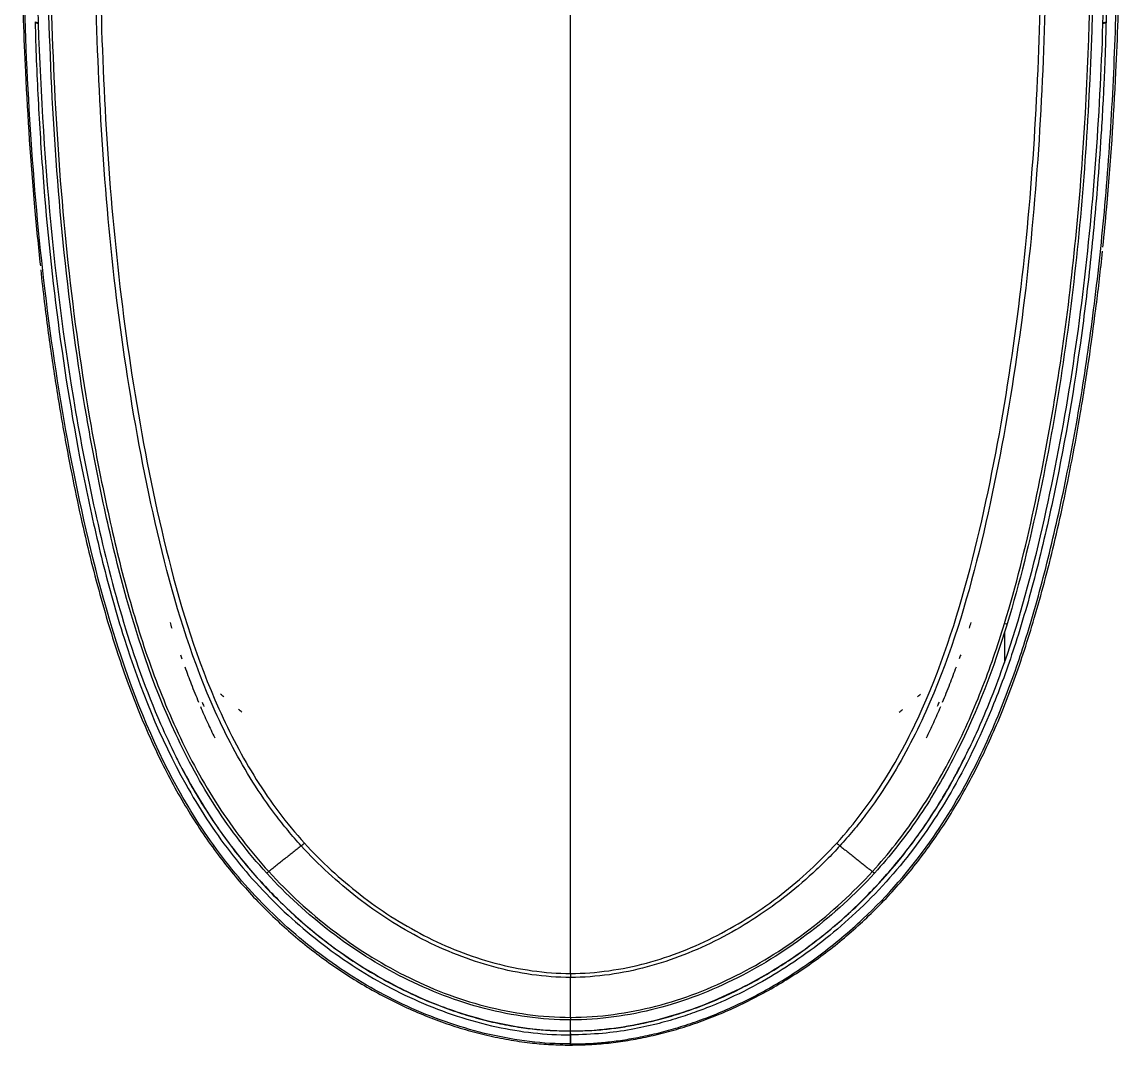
# Model space of a CAD drawing. Header units: millimetres. Extents: x -8699 to 14519, y -2727 to 7848.
# Drawn here: x -7613.8 to -7220.5, y 6527.1 to 6893.9 of the extents above; entities that cross this region are included whole.
import ezdxf

# ---------------------------------------------------------------- set-up
doc = ezdxf.new("R2010")
doc.units = ezdxf.units.MM
doc.layers.add('1', color=7, linetype='Continuous', true_color=0xffffff)

msp = doc.modelspace()

# ---------------------------------------------------------------- linework, layer by layer
at = {"layer": '1', "color": 7, "linetype": 'Continuous'}
for p, q in [((-7417.11, 6531.18), (-7417.11, 6527.91)), ((-7417.11, 6531.18), (-7417.11, 6527.91)), ((-7417.15, 6527.07), (-7417.15, 6527.78))]:
    msp.add_line(p, q, dxfattribs=at)
at = {"layer": '1', "color": 8, "linetype": 'Continuous'}
for centre, major_axis, ratio, start_param, end_param in [((-7602.12, 6894.16), (-7, -0.23), 0.085132, 0.085546, 0.584665), ((-7602.12, 6894.16), (-7, -0.16), 0.192826, 0.086869, 0.586252), ((-7232.11, 6894.16), (7, -0.16), 0.192826, 5.723503, 6.196316), ((-7232.11, 6894.16), (7, -0.23), 0.085132, 5.724696, 6.197639), ((-7263.36, 6678.98), (-2.87, 0.88), 0.096939, 2.282262, 2.88063)]:
    msp.add_ellipse(centre, major_axis=major_axis, ratio=ratio, start_param=start_param, end_param=end_param, dxfattribs=at)
at = {"layer": '1', "color": 7, "linetype": 'Continuous'}
for centre, major_axis, ratio, start_param, end_param in [((-7512.38, 6599.93), (2.22, 2.02), 0.076931, 4.013882, 4.569067), ((-7321.86, 6599.93), (2.22, -2.02), 0.076915, 4.85571, 5.410896)]:
    msp.add_ellipse(centre, major_axis=major_axis, ratio=ratio, start_param=start_param, end_param=end_param, dxfattribs=at)
at = {"layer": '1', "color": 8, "linetype": 'Continuous'}
for points, knots in [([(-7526.07, 6588.71), (-7532.82, 6596.1), (-7538.87, 6604.01), (-7549.71, 6620.76), (-7554.47, 6629.55), (-7567.01, 6656.4), (-7573.19, 6675.14), (-7580.76, 6703.91), (-7582.99, 6713.56), (-7587.07, 6732.91), (-7588.92, 6742.61), (-7593.95, 6771.81), (-7596.59, 6791.4), (-7600.69, 6830.78), (-7602.14, 6850.56), (-7604.08, 6890.08), (-7604.58, 6909.85), (-7605.17, 6969.19), (-7604.38, 7008.79), (-7603.59, 7048.43)], [0, 0, 0, 0, 0.0625, 0.0625, 0.125, 0.125, 0.25, 0.25, 0.3125, 0.3125, 0.375, 0.375, 0.5, 0.5, 0.625, 0.625, 0.75, 0.75, 1, 1, 1, 1]), ([(-7602.66, 7048.28), (-7603.45, 7008.68), (-7604.23, 6969.1), (-7603.44, 6890.03), (-7601.8, 6850.48), (-7595.67, 6791.6), (-7593.03, 6772.03), (-7588, 6742.83), (-7586.15, 6733.14), (-7582.09, 6713.87), (-7579.88, 6704.27), (-7574.88, 6685.24), (-7572.09, 6675.79), (-7565.65, 6657.12), (-7561.99, 6647.85), (-7553.6, 6629.89), (-7548.88, 6621.2), (-7538.13, 6604.57), (-7532.03, 6596.59), (-7525.33, 6589.27)], [0, 0, 0, 0, 0.25, 0.25, 0.5, 0.5, 0.625, 0.625, 0.6875, 0.6875, 0.75, 0.75, 0.8125, 0.8125, 0.875, 0.875, 0.9375, 0.9375, 1, 1, 1, 1]), ([(-7230.65, 7048.43), (-7229.4, 6986.1), (-7228.1, 6923.8), (-7233.33, 6830.62), (-7236.3, 6799.68), (-7243.28, 6753.6), (-7246.04, 6738.28), (-7252.44, 6707.92), (-7256.08, 6692.87), (-7260.61, 6678.07)], [0, 0, 0, 0, 0.5, 0.5, 0.75, 0.75, 0.875, 0.875, 1, 1, 1, 1]), ([(-7513.69, 6598.5), (-7515.29, 6600.27), (-7516.89, 6602.11), (-7519.96, 6605.81), (-7521.45, 6607.68), (-7525.78, 6613.41), (-7528.48, 6617.33), (-7536.12, 6629.43), (-7540.58, 6637.94), (-7552.39, 6664.2), (-7558.05, 6682.27), (-7567.36, 6718.9), (-7571.09, 6737.46), (-7577.41, 6774.87), (-7579.91, 6793.76), (-7585.71, 6850.43), (-7587.28, 6888.38), (-7588.09, 6964.48), (-7587.38, 7002.58), (-7586.61, 7040.69)], [0, 0, 0, 0, 0.015625, 0.015625, 0.03125, 0.03125, 0.0625, 0.0625, 0.125, 0.125, 0.25, 0.25, 0.375, 0.375, 0.5, 0.5, 0.75, 0.75, 1, 1, 1, 1]), ([(-7584.91, 7040.35), (-7585.67, 7002.36), (-7586.38, 6964.38), (-7585.59, 6888.52), (-7584.04, 6850.7), (-7578.29, 6794.2), (-7575.81, 6775.37), (-7569.54, 6738.07), (-7565.83, 6719.57), (-7556.59, 6683.04), (-7550.99, 6665.03), (-7539.28, 6638.83), (-7534.85, 6630.34), (-7524.74, 6614.24), (-7519.03, 6606.61), (-7512.54, 6599.47)], [0, 0, 0, 0, 0.25, 0.25, 0.5, 0.5, 0.625, 0.625, 0.75, 0.75, 0.875, 0.875, 0.9375, 0.9375, 1, 1, 1, 1]), ([(-7321.7, 6599.47), (-7315.21, 6606.61), (-7309.5, 6614.24), (-7299.39, 6630.34), (-7294.96, 6638.83), (-7283.25, 6665.03), (-7277.65, 6683.04), (-7268.41, 6719.57), (-7264.7, 6738.07), (-7258.43, 6775.37), (-7255.95, 6794.2), (-7250.2, 6850.7), (-7248.64, 6888.52), (-7247.85, 6964.38), (-7248.57, 7002.36), (-7249.33, 7040.35)], [0, 0, 0, 0, 0.0625, 0.0625, 0.125, 0.125, 0.25, 0.25, 0.375, 0.375, 0.5, 0.5, 0.75, 0.75, 1, 1, 1, 1]), ([(-7247.62, 7040.69), (-7246.86, 7002.58), (-7246.14, 6964.48), (-7246.95, 6888.38), (-7248.53, 6850.43), (-7254.33, 6793.76), (-7256.83, 6774.87), (-7263.14, 6737.46), (-7266.87, 6718.9), (-7276.19, 6682.27), (-7281.85, 6664.2), (-7293.66, 6637.94), (-7298.12, 6629.43), (-7305.75, 6617.33), (-7308.46, 6613.41), (-7312.79, 6607.68), (-7314.27, 6605.81), (-7317.34, 6602.11), (-7318.95, 6600.26), (-7320.55, 6598.5)], [0, 0, 0, 0, 0.25, 0.25, 0.5, 0.5, 0.625, 0.625, 0.75, 0.75, 0.875, 0.875, 0.9375, 0.9375, 0.96875, 0.96875, 0.984375, 0.984375, 1, 1, 1, 1]), ([(-7261.55, 6678.2), (-7257.4, 6691.76), (-7254, 6705.49), (-7248.02, 6733.13), (-7245.4, 6747.05), (-7238.64, 6788.95), (-7235.55, 6817.05), (-7229.57, 6901.78), (-7229.95, 6958.5), (-7230.95, 7015.23)], [0, 0, 0, 0, 0.125, 0.125, 0.25, 0.25, 0.5, 0.5, 1, 1, 1, 1]), ([(-7224.31, 6965.81), (-7224.29, 6952.41), (-7224.24, 6928.44), (-7224.86, 6904.47), (-7225.14, 6893.88)], [0, 0, 0, 0, 0.55854, 1, 1, 1, 1]), ([(-7609.09, 6893.88), (-7608.98, 6889.33), (-7608.84, 6884.75), (-7608.49, 6875.51), (-7608.27, 6870.85), (-7607.55, 6856.9), (-7606.95, 6847.58), (-7604.82, 6819.71), (-7602.91, 6801.18), (-7597.92, 6764.29), (-7594.85, 6745.91), (-7589.2, 6718.49), (-7587.16, 6709.36), (-7582.6, 6691.13), (-7580.07, 6682), (-7571.48, 6654.91), (-7564.44, 6637.29), (-7552.75, 6616.38), (-7550.27, 6612.25), (-7544.96, 6604.13), (-7542.14, 6600.15), (-7533.29, 6588.64), (-7526.8, 6581.49), (-7512.7, 6568.24), (-7505.03, 6562.11), (-7488.94, 6551.34), (-7480.49, 6546.64), (-7467.11, 6540.76), (-7462.5, 6538.99), (-7453.16, 6535.93), (-7448.44, 6534.64), (-7435.01, 6531.74), (-7426.17, 6530.69), (-7417.11, 6530.7)], [0, 0, 0, 0, 0.031437, 0.031437, 0.062874, 0.062874, 0.125748, 0.125748, 0.251496, 0.251496, 0.377244, 0.377244, 0.440118, 0.440118, 0.502992, 0.502992, 0.62874, 0.62874, 0.660177, 0.660177, 0.691614, 0.691614, 0.754488, 0.754488, 0.817362, 0.817362, 0.880237, 0.880237, 0.911674, 0.911674, 0.943111, 0.943111, 1, 1, 1, 1]), ([(-7225.14, 6893.88), (-7225.2, 6891.55), (-7225.32, 6886.91), (-7225.55, 6880.35), (-7225.84, 6873.33), (-7226.24, 6865.08), (-7226.94, 6852.87), (-7228.23, 6834.09), (-7230.46, 6809.5), (-7234.95, 6772.17), (-7241.28, 6734.84), (-7249.64, 6698.08), (-7256.87, 6672.47), (-7266.34, 6645.99), (-7278.11, 6621), (-7294.56, 6595.71), (-7310.52, 6578.01), (-7325.48, 6565.09), (-7336.72, 6556.86), (-7348.81, 6549.4), (-7358.69, 6544.4), (-7366.63, 6541.01), (-7372.16, 6538.87), (-7378.83, 6536.61), (-7386.68, 6534.41), (-7395.74, 6532.48), (-7406.01, 6531.01), (-7413.29, 6530.81), (-7417.11, 6530.7)], [0, 0, 0, 0, 0.015706, 0.031136, 0.043803, 0.062375, 0.085937, 0.12491, 0.187284, 0.249645, 0.374196, 0.437959, 0.499268, 0.550151, 0.623904, 0.681395, 0.749153, 0.780636, 0.812, 0.841111, 0.874443, 0.885069, 0.898133, 0.913634, 0.931571, 0.951946, 0.974755, 1, 1, 1, 1]), ([(-7308.91, 6589.27), (-7303.16, 6595.56), (-7297.9, 6602.26), (-7288.4, 6616.22), (-7284.14, 6623.5), (-7276.42, 6638.56), (-7272.96, 6646.34), (-7266.78, 6662.09), (-7264.03, 6670.1), (-7261.55, 6678.2)], [0, 0, 0, 0, 0.25, 0.25, 0.5, 0.5, 0.75, 0.75, 1, 1, 1, 1]), ([(-7261.55, 6675.04), (-7266.45, 6659.49), (-7272.36, 6644.23), (-7283.85, 6622.13), (-7288.06, 6615.02), (-7297.41, 6601.38), (-7302.57, 6594.83), (-7308.17, 6588.71)], [0, 0, 0, 0, 0.5, 0.5, 0.75, 0.75, 1, 1, 1, 1]), ([(-7261.55, 6675.04), (-7261.55, 6674), (-7261.55, 6672.05), (-7261.55, 6669.2), (-7261.55, 6666.62), (-7261.55, 6664.98), (-7261.55, 6664.23)], [0, 0, 0, 0, 0.269853, 0.507437, 0.777476, 1, 1, 1, 1]), ([(-7555.43, 6662.67), (-7554.68, 6660.63), (-7553.11, 6656.37), (-7551.39, 6652.17), (-7550.49, 6649.99)], [0, 0, 0, 0, 0.479073, 1, 1, 1, 1]), ([(-7283.75, 6649.99), (-7282.85, 6652.17), (-7281.13, 6656.37), (-7279.56, 6660.63), (-7278.8, 6662.67)], [0, 0, 0, 0, 0.520918, 1, 1, 1, 1]), ([(-7549.85, 6648.48), (-7549.02, 6646.55), (-7547.37, 6642.76), (-7545.58, 6639.04), (-7544.7, 6637.21)], [0, 0, 0, 0, 0.509608, 1, 1, 1, 1]), ([(-7289.53, 6637.21), (-7288.65, 6639.04), (-7286.86, 6642.76), (-7285.22, 6646.55), (-7284.38, 6648.48)], [0, 0, 0, 0, 0.490384, 1, 1, 1, 1]), ([(-7558.65, 6630.57), (-7554.79, 6622.86), (-7550.53, 6615.38), (-7542.24, 6602.83), (-7538.42, 6597.62), (-7530.15, 6587.58), (-7525.73, 6582.78), (-7511.89, 6569.28), (-7501.81, 6561.35), (-7485.34, 6551.16), (-7479.58, 6548.04), (-7467.78, 6542.56), (-7461.75, 6540.2), (-7443.26, 6534.39), (-7430.23, 6532.14), (-7417.12, 6532.12)], [0, 0, 0, 0, 0.14324, 0.14324, 0.250335, 0.250335, 0.35743, 0.35743, 0.57162, 0.57162, 0.678715, 0.678715, 0.78581, 0.78581, 1, 1, 1, 1]), ([(-7417.12, 6532.12), (-7407.92, 6532.14), (-7398.74, 6533.25), (-7380.98, 6537.24), (-7372.38, 6540.11), (-7355.7, 6547.36), (-7347.6, 6551.77), (-7332.47, 6561.63), (-7325.34, 6567.11), (-7311.93, 6579.13), (-7305.6, 6585.72), (-7294.04, 6599.81), (-7288.86, 6607.22), (-7281.09, 6620.06), (-7278.21, 6625.32), (-7275.53, 6630.7)], [0, 0, 0, 0, 0.150046, 0.150046, 0.300092, 0.300092, 0.450138, 0.450138, 0.600184, 0.600184, 0.75023, 0.75023, 0.900276, 0.900276, 1, 1, 1, 1]), ([(-7417.12, 6551.3), (-7426.43, 6551.32), (-7435.72, 6552.69), (-7453.51, 6557.45), (-7462.05, 6560.83), (-7478.54, 6569.3), (-7486.27, 6574.28), (-7500.71, 6585.46), (-7507.45, 6591.66), (-7513.69, 6598.5)], [0, 0, 0, 0, 0.25, 0.25, 0.5, 0.5, 0.75, 0.75, 1, 1, 1, 1]), ([(-7512.54, 6599.47), (-7506.38, 6592.71), (-7499.73, 6586.57), (-7485.46, 6575.51), (-7477.82, 6570.57), (-7461.53, 6562.18), (-7453.09, 6558.83), (-7435.51, 6554.11), (-7426.33, 6552.75), (-7417.12, 6552.74)], [0, 0, 0, 0, 0.25, 0.25, 0.5, 0.5, 0.75, 0.75, 1, 1, 1, 1]), ([(-7417.12, 6552.74), (-7407.91, 6552.75), (-7398.73, 6554.11), (-7381.15, 6558.83), (-7372.71, 6562.18), (-7356.42, 6570.57), (-7348.78, 6575.51), (-7334.51, 6586.57), (-7327.86, 6592.71), (-7321.7, 6599.47)], [0, 0, 0, 0, 0.25, 0.25, 0.5, 0.5, 0.75, 0.75, 1, 1, 1, 1]), ([(-7320.55, 6598.5), (-7322.09, 6596.82), (-7323.7, 6595.12), (-7326.94, 6591.86), (-7328.6, 6590.27), (-7333.65, 6585.61), (-7337.13, 6582.66), (-7347.97, 6574.28), (-7355.7, 6569.3), (-7372.19, 6560.83), (-7380.73, 6557.45), (-7398.52, 6552.69), (-7407.8, 6551.32), (-7417.12, 6551.3)], [0, 0, 0, 0, 0.0625, 0.0625, 0.125, 0.125, 0.25, 0.25, 0.5, 0.5, 0.75, 0.75, 1, 1, 1, 1]), ([(-7417.12, 6536.09), (-7427.46, 6536.1), (-7437.93, 6537.55), (-7457.97, 6542.74), (-7467.62, 6546.46), (-7486.28, 6555.87), (-7494.99, 6561.42), (-7511.35, 6573.97), (-7519.04, 6581.01), (-7526.07, 6588.71)], [0, 0, 0, 0, 0.25, 0.25, 0.5, 0.5, 0.75, 0.75, 1, 1, 1, 1]), ([(-7525.33, 6589.27), (-7518.35, 6581.63), (-7510.71, 6574.63), (-7494.46, 6562.17), (-7485.81, 6556.66), (-7467.28, 6547.31), (-7457.69, 6543.61), (-7437.79, 6538.45), (-7427.39, 6537.01), (-7417.12, 6536.99)], [0, 0, 0, 0, 0.25, 0.25, 0.5, 0.5, 0.75, 0.75, 1, 1, 1, 1]), ([(-7417.12, 6536.99), (-7406.85, 6537.01), (-7396.45, 6538.45), (-7376.54, 6543.61), (-7366.96, 6547.31), (-7348.43, 6556.66), (-7339.78, 6562.17), (-7323.53, 6574.63), (-7315.89, 6581.63), (-7308.91, 6589.27)], [0, 0, 0, 0, 0.25, 0.25, 0.5, 0.5, 0.75, 0.75, 1, 1, 1, 1]), ([(-7308.17, 6588.71), (-7315.2, 6581.01), (-7322.88, 6573.97), (-7339.25, 6561.42), (-7347.96, 6555.87), (-7366.61, 6546.46), (-7376.27, 6542.74), (-7396.31, 6537.55), (-7406.78, 6536.1), (-7417.12, 6536.09)], [0, 0, 0, 0, 0.25, 0.25, 0.5, 0.5, 0.75, 0.75, 1, 1, 1, 1])]:
    msp.add_open_spline(points, degree=3, knots=knots, dxfattribs=at)
at = {"layer": '1', "color": 7, "linetype": 'Continuous'}
for points, knots in [([(-7261.55, 6664.23), (-7256.02, 6680.13), (-7251.7, 6696.31), (-7244.2, 6728.98), (-7241.01, 6745.48), (-7232.94, 6795.11), (-7229.59, 6828.37), (-7225.73, 6895.15), (-7225.22, 6928.69), (-7225.39, 6978.96), (-7225.6, 6995.71), (-7225.96, 7016.66), (-7226.04, 7020.84), (-7226.16, 7027.13), (-7226.18, 7029.23), (-7226.35, 7033.36), (-7226.49, 7035.4), (-7226.97, 7040.28), (-7227.4, 7042.91), (-7227.92, 7044.84)], [0, 0, 0, 0, 0.129789, 0.129789, 0.259578, 0.259578, 0.519155, 0.519155, 0.778733, 0.778733, 0.908522, 0.908522, 0.940969, 0.940969, 0.957193, 0.957193, 0.973416, 0.973416, 1, 1, 1, 1]), ([(-7606.35, 7044.74), (-7606.57, 7043.92), (-7606.77, 7042.98), (-7607.35, 7039.61), (-7607.66, 7036.76), (-7607.94, 7032.07), (-7608.01, 7030.47), (-7608.08, 7027.25), (-7608.11, 7025.64), (-7608.38, 7011.12), (-7608.59, 6998.22), (-7609.02, 6959.51), (-7609.03, 6933.69), (-7607.19, 6856.31), (-7603.37, 6804.96), (-7592.38, 6741.32), (-7589.88, 6728.63), (-7584.24, 6703.47), (-7581.09, 6690.97), (-7573.63, 6666.31), (-7569.29, 6654.09), (-7562.37, 6638.28), (-7560.56, 6634.4), (-7558.65, 6630.57)], [0, 0, 0, 0, 0.010273, 0.010273, 0.033117, 0.033117, 0.04454, 0.04454, 0.055962, 0.055962, 0.147339, 0.147339, 0.330093, 0.330093, 0.695601, 0.695601, 0.786978, 0.786978, 0.878355, 0.878355, 0.969732, 0.969732, 1, 1, 1, 1]), ([(-7613.82, 6913.49), (-7613.56, 6900.93), (-7613.19, 6888.38), (-7611.8, 6859.69), (-7610.72, 6843.56), (-7608.66, 6820.45), (-7607.98, 6813.43), (-7607.22, 6806.42)], [0, 0, 0, 0, 0.349853, 0.349853, 0.802289, 0.802289, 1, 1, 1, 1]), ([(-7220.47, 6913.49), (-7220.73, 6900.93), (-7221.1, 6888.38), (-7222.49, 6859.69), (-7223.57, 6843.56), (-7225.43, 6822.7), (-7225.88, 6817.92), (-7226.37, 6813.15)], [0, 0, 0, 0, 0.373466, 0.373466, 0.856439, 0.856439, 1, 1, 1, 1]), ([(-7417.12, 6527.45), (-7427.01, 6527.45), (-7436.7, 6528.66), (-7455.72, 6533.03), (-7465.13, 6536.25), (-7482.98, 6544.21), (-7491.47, 6548.96), (-7507.69, 6559.91), (-7515.41, 6566.12), (-7529.54, 6579.5), (-7536.03, 6586.71), (-7547.83, 6602.15), (-7553.18, 6610.46), (-7567.4, 6636.17), (-7574.56, 6654.37), (-7586.25, 6691.75), (-7590.76, 6710.62), (-7598.48, 6748.54), (-7601.61, 6767.6), (-7606.67, 6805.9), (-7608.58, 6825.14), (-7611.41, 6863.76), (-7612.4, 6883.13), (-7612.89, 6902.57)], [0, 0, 0, 0, 0.0625, 0.0625, 0.125, 0.125, 0.1875, 0.1875, 0.25, 0.25, 0.3125, 0.3125, 0.375, 0.375, 0.5, 0.5, 0.625, 0.625, 0.75, 0.75, 0.875, 0.875, 1, 1, 1, 1]), ([(-7417.11, 6527.45), (-7415.32, 6527.48), (-7411.63, 6527.52), (-7405.93, 6527.92), (-7399.91, 6528.6), (-7393.59, 6529.63), (-7386.99, 6531.03), (-7380.13, 6532.83), (-7373.05, 6535.08), (-7365.76, 6537.79), (-7358.3, 6541), (-7350.7, 6544.74), (-7343.01, 6549.04), (-7335.27, 6553.92), (-7327.51, 6559.4), (-7319.8, 6565.51), (-7305.68, 6578.03), (-7288.41, 6597.9), (-7272.35, 6625.23), (-7261.69, 6649.64), (-7253.43, 6673.47), (-7246.39, 6698.65), (-7239.86, 6727.33), (-7234.12, 6758.21), (-7229.28, 6791.28), (-7225.49, 6826.5), (-7222.73, 6863.83), (-7221.81, 6889.44), (-7221.33, 6902.57)], [0, 0, 0, 0, 0.011496, 0.023729, 0.036699, 0.050405, 0.064849, 0.08003, 0.095946, 0.112599, 0.129989, 0.148114, 0.166976, 0.186574, 0.206907, 0.227976, 0.249781, 0.328103, 0.395768, 0.45275, 0.499026, 0.55771, 0.62069, 0.687964, 0.759531, 0.835393, 0.915549, 1, 1, 1, 1]), ([(-7417.14, 6527.08), (-7415.14, 6527.08), (-7410.89, 6527.17), (-7404.32, 6527.64), (-7397.34, 6528.54), (-7390.14, 6529.86), (-7382.82, 6531.61), (-7375.44, 6533.77), (-7368.04, 6536.37), (-7360.64, 6539.4), (-7353.3, 6542.85), (-7346.01, 6546.72), (-7338.79, 6551.01), (-7331.7, 6555.7), (-7324.78, 6560.77), (-7318.09, 6566.19), (-7311.65, 6571.94), (-7305.47, 6578.02), (-7299.57, 6584.42), (-7293.95, 6591.12), (-7288.64, 6598.11), (-7283.63, 6605.38), (-7278.88, 6612.99), (-7274.34, 6621.01), (-7269.98, 6629.5), (-7265.8, 6638.49), (-7261.79, 6648.01), (-7257.96, 6658.12), (-7254.28, 6668.87), (-7250.67, 6680.54), (-7247.12, 6693.23), (-7243.66, 6706.96), (-7240.36, 6721.59), (-7237.2, 6737.32), (-7234.13, 6754.34), (-7231.27, 6772.38), (-7228.74, 6791.17), (-7227.14, 6804.31), (-7226.48, 6811.24), (-7226.43, 6811.75)], [0, 0, 0, 0, 0.015959, 0.033773, 0.052435, 0.071974, 0.091921, 0.112319, 0.133183, 0.154355, 0.175875, 0.19775, 0.21997, 0.242669, 0.265421, 0.28824, 0.311138, 0.334125, 0.357209, 0.380396, 0.403689, 0.427009, 0.450663, 0.475081, 0.50035, 0.52659, 0.553937, 0.582547, 0.61261, 0.64434, 0.679827, 0.717423, 0.757012, 0.799229, 0.84508, 0.894653, 0.944597, 0.995959, 1, 1, 1, 1]), ([(-7607.09, 6804.95), (-7606.69, 6801.13), (-7605.52, 6790.66), (-7603.23, 6773.81), (-7600.21, 6754.58), (-7596.98, 6736.72), (-7593.68, 6720.41), (-7590.34, 6705.74), (-7586.86, 6692.05), (-7583.25, 6679.31), (-7579.58, 6667.55), (-7575.84, 6656.76), (-7572, 6646.77), (-7568, 6637.39), (-7563.71, 6628.27), (-7559.1, 6619.41), (-7554.12, 6610.84), (-7548.96, 6602.83), (-7543.63, 6595.35), (-7538.08, 6588.34), (-7532.3, 6581.71), (-7526.23, 6575.4), (-7519.89, 6569.41), (-7513.28, 6563.75), (-7506.42, 6558.44), (-7499.33, 6553.48), (-7492.01, 6548.88), (-7484.51, 6544.65), (-7476.89, 6540.86), (-7469.23, 6537.53), (-7461.56, 6534.67), (-7453.87, 6532.26), (-7446.16, 6530.29), (-7438.49, 6528.78), (-7431.15, 6527.76), (-7424.1, 6527.2), (-7419.53, 6527.06), (-7417.2, 6527.07), (-7417.15, 6527.07)], [0, 0, 0, 0, 0.031144, 0.085368, 0.137865, 0.188861, 0.232454, 0.272791, 0.310773, 0.346948, 0.38016, 0.410606, 0.439469, 0.466941, 0.493215, 0.521141, 0.547875, 0.573558, 0.59835, 0.622274, 0.645997, 0.669638, 0.693202, 0.716694, 0.740123, 0.763498, 0.786832, 0.810147, 0.833284, 0.855753, 0.877843, 0.899593, 0.921054, 0.94228, 0.962977, 0.981056, 0.999577, 1, 1, 1, 1]), ([(-7275.53, 6630.7), (-7274.17, 6633.41), (-7272.87, 6636.16), (-7267.86, 6647.19), (-7264.52, 6655.68), (-7261.55, 6664.23)], [0, 0, 0, 0, 0.251146, 0.251146, 1, 1, 1, 1]), ([(-7558.62, 6630.5), (-7558.26, 6629.75), (-7556.44, 6625.99), (-7553.06, 6619.85), (-7548.36, 6611.99), (-7543.48, 6604.67), (-7538.17, 6597.45), (-7532.54, 6590.5), (-7526.61, 6583.86), (-7520.4, 6577.54), (-7513.95, 6571.58), (-7507.28, 6565.99), (-7500.42, 6560.79), (-7493.38, 6555.99), (-7486.2, 6551.61), (-7478.89, 6547.65), (-7471.48, 6544.12), (-7463.98, 6541.02), (-7456.44, 6538.37), (-7448.9, 6536.18), (-7441.42, 6534.45), (-7434.37, 6533.24), (-7427.64, 6532.47), (-7422.62, 6532.21), (-7419.68, 6532.18), (-7418.91, 6532.17)], [0, 0, 0, 0, 0.013841, 0.06996, 0.117182, 0.167125, 0.217123, 0.267022, 0.316711, 0.36609, 0.415072, 0.463585, 0.511576, 0.559008, 0.605863, 0.65214, 0.697856, 0.743043, 0.787751, 0.831386, 0.87411, 0.916014, 0.950882, 0.987062, 1, 1, 1, 1]), ([(-7415.42, 6532.17), (-7414.81, 6532.17), (-7412.03, 6532.2), (-7407.17, 6532.43), (-7400.78, 6533.12), (-7394.17, 6534.2), (-7387.22, 6535.7), (-7380.03, 6537.68), (-7372.82, 6540.08), (-7365.59, 6542.9), (-7358.38, 6546.16), (-7351.21, 6549.84), (-7344.15, 6553.92), (-7337.21, 6558.41), (-7330.42, 6563.3), (-7323.79, 6568.57), (-7317.35, 6574.22), (-7311.11, 6580.24), (-7305.11, 6586.6), (-7299.37, 6593.29), (-7293.92, 6600.29), (-7288.77, 6607.56), (-7283.96, 6615.08), (-7279.6, 6622.69), (-7276.92, 6627.81), (-7275.66, 6630.34)], [0, 0, 0, 0, 0.010262, 0.046411, 0.081172, 0.117637, 0.15843, 0.199925, 0.242228, 0.285368, 0.329646, 0.37454, 0.419995, 0.466037, 0.512675, 0.559901, 0.607695, 0.656016, 0.704809, 0.754004, 0.803515, 0.853244, 0.903083, 0.952892, 1, 1, 1, 1]), ([(-7525.33, 6589.27), (-7525.49, 6589.13), (-7525.64, 6589.01), (-7525.83, 6588.87), (-7525.89, 6588.83), (-7525.99, 6588.76), (-7526.03, 6588.73), (-7526.07, 6588.71)], [0, 0, 0, 0, 0.500321, 0.500321, 0.757989, 0.757989, 1, 1, 1, 1]), ([(-7308.17, 6588.71), (-7308.21, 6588.73), (-7308.25, 6588.76), (-7308.35, 6588.83), (-7308.41, 6588.87), (-7308.59, 6589.01), (-7308.74, 6589.13), (-7308.91, 6589.27)], [0, 0, 0, 0, 0.242011, 0.242011, 0.499683, 0.499683, 1, 1, 1, 1]), ([(-7417.12, 6552.74), (-7417.12, 6552.4), (-7417.12, 6552.08), (-7417.12, 6551.78), (-7417.12, 6551.61), (-7417.12, 6551.45), (-7417.12, 6551.3)], [0, 0, 0, 0, 0.637963, 0.637963, 0.637963, 1, 1, 1, 1]), ([(-7417.12, 6532.12), (-7417.12, 6532.6), (-7417.12, 6533.08), (-7417.12, 6534.38), (-7417.12, 6535.21), (-7417.12, 6536.09)], [0, 0, 0, 0, 0.383501, 0.383501, 1, 1, 1, 1])]:
    msp.add_open_spline(points, degree=3, knots=knots, dxfattribs=at)
for points, degree in [([(-7417.12, 6552.74), (-7417.12, 6692.79), (-7417.12, 6833.68), (-7417.12, 6975.14)], 3), ([(-7513.69, 6598.5), (-7525.33, 6589.27)], 1), ([(-7320.55, 6598.5), (-7308.91, 6589.27)], 1), ([(-7525.33, 6589.27), (-7525.33, 6589.27)], 1), ([(-7308.91, 6589.27), (-7308.91, 6589.27)], 1), ([(-7417.12, 6536.99), (-7417.12, 6542.12), (-7417.12, 6546.89), (-7417.12, 6551.3)], 3), ([(-7417.12, 6532.12), (-7417.12, 6532.07), (-7417.12, 6532.04), (-7417.12, 6532.03)], 3), ([(-7417.11, 6530.7), (-7417.11, 6530.91), (-7417.11, 6531.27), (-7417.11, 6531.76)], 3), ([(-7417.11, 6530.7), (-7417.11, 6530.91), (-7417.11, 6531.27), (-7417.11, 6531.76)], 3), ([(-7417.11, 6529.73), (-7417.11, 6530.05), (-7417.11, 6530.37), (-7417.11, 6530.7)], 3), ([(-7417.11, 6529.73), (-7417.11, 6530.05), (-7417.11, 6530.37), (-7417.11, 6530.7)], 3), ([(-7417.11, 6527.45), (-7417.11, 6528.21), (-7417.11, 6528.97), (-7417.11, 6529.73)], 3), ([(-7417.11, 6527.45), (-7417.11, 6528.21), (-7417.11, 6528.97), (-7417.11, 6529.73)], 3)]:
    msp.add_open_spline(points, degree=degree, dxfattribs=at)
at = {"layer": '1', "color": 8, "linetype": 'Continuous'}
for points in [[(-7560.73, 6678.53), (-7560.53, 6677.88), (-7560.32, 6677.23), (-7560.12, 6676.58)], [(-7274.12, 6676.58), (-7273.91, 6677.23), (-7273.71, 6677.88), (-7273.51, 6678.53)], [(-7260.61, 6678.07), (-7260.92, 6677.05), (-7261.23, 6676.04), (-7261.55, 6675.04)], [(-7556.97, 6667.02), (-7556.8, 6666.52), (-7556.63, 6666.02), (-7556.45, 6665.52)], [(-7277.26, 6667.02), (-7277.44, 6666.52), (-7277.61, 6666.02), (-7277.79, 6665.52)], [(-7541.45, 6651.87), (-7541.83, 6652.19), (-7542.21, 6652.52), (-7542.59, 6652.85)], [(-7292.78, 6651.87), (-7292.4, 6652.19), (-7292.02, 6652.52), (-7291.64, 6652.85)], [(-7549.23, 6650), (-7549.02, 6649.5), (-7548.8, 6649), (-7548.58, 6648.5)], [(-7285, 6650), (-7285.22, 6649.5), (-7285.44, 6649), (-7285.65, 6648.5)], [(-7534.96, 6646.45), (-7535.35, 6646.77), (-7535.74, 6647.08), (-7536.13, 6647.4)], [(-7299.28, 6646.45), (-7298.89, 6646.77), (-7298.5, 6647.08), (-7298.11, 6647.4)], [(-7417.12, 6536.99), (-7417.12, 6536.58), (-7417.12, 6536.27), (-7417.12, 6536.09)]]:
    msp.add_open_spline(points, degree=3, dxfattribs=at)

doc.saveas('drawing.dxf')
